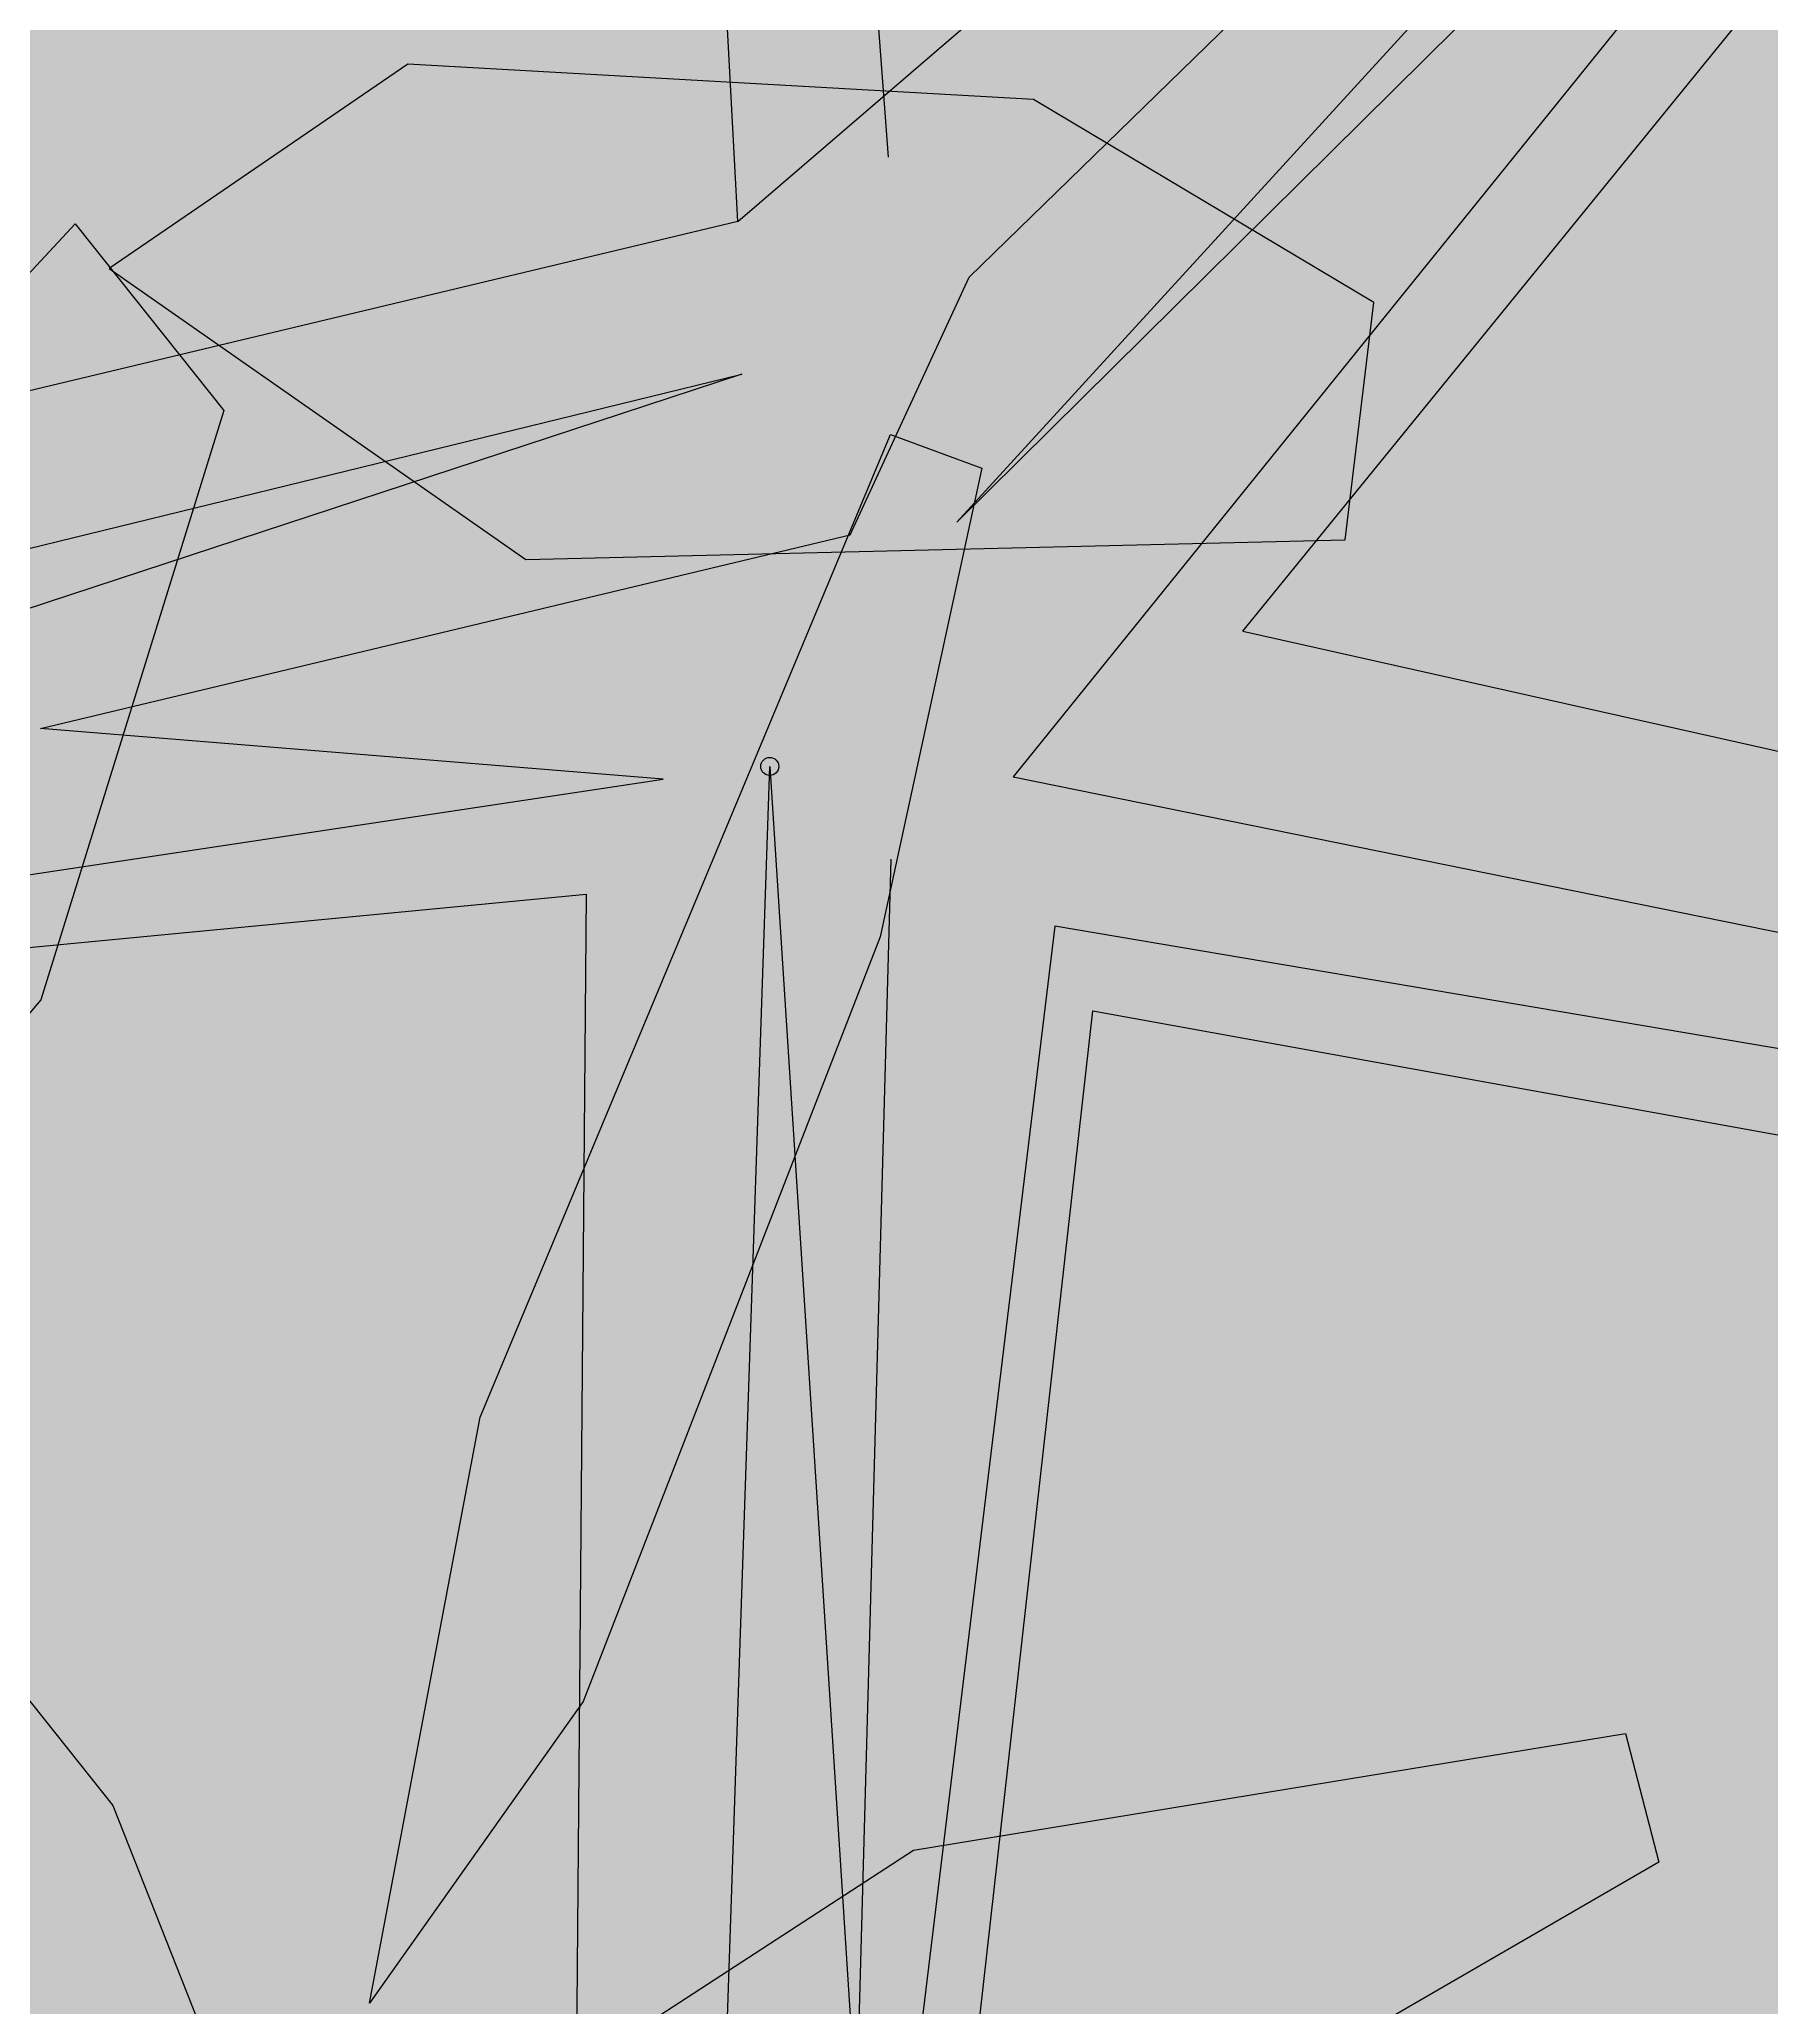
# Model space of a CAD drawing. Header units: metres. Extents: x 349703 to 349913, y 9282546 to 9282694.
# Drawn here: x 349721.6181 to 349721.806, y 9282577.2739 to 9282577.4875 of the extents above; entities that cross this region are included whole.
import ezdxf

# ---------------------------------------------------------------- set-up
doc = ezdxf.new("R2010")
doc.units = ezdxf.units.M
doc.header["$LTSCALE"] = 0.25
doc.layers.add('AREA-VERDE', color=3, linetype='CONTINUOUS', lineweight=9)
doc.layers.add('ARQ-FONDO', color=253, linetype='CONTINUOUS', lineweight=9)
doc.styles.get("Standard").update_dxf_attribs({"font": 'arial.ttf'})

# ---------------------------------------------------------------- blocks, each defined once
blk = doc.blocks.new('ARR2')
at = {"layer": 'ARQ-FONDO', "lineweight": 5}
for p, q in [((2740.93517, 1214.36421), (2740.90831, 1214.86994)), ((2740.95882, 1214.37431), (2740.92251, 1214.86579)), ((2741.01447, 1214.29989), (2741.36929, 1214.73585)), ((2740.93517, 1214.36421), (2741.3605, 1214.72992)), ((2741.27733, 1214.6535), (2740.96957, 1214.317)), ((2740.97152, 1214.35547), (2741.27733, 1214.6535)), ((2740.96957, 1214.317), (2741.17407, 1214.51937)), ((2741.17407, 1214.51937), (2740.97842, 1214.27699)), ((2740.88334, 1214.38896), (2740.83642, 1214.35686)), ((2740.9816, 1214.38339), (2740.88334, 1214.38896)), ((2741.03509, 1214.35149), (2740.9816, 1214.38339)), ((2740.93517, 1214.36421), (2740.29447, 1214.21106)), ((2740.7852, 1214.31454), (2740.83107, 1214.36384)), ((2740.83107, 1214.36384), (2740.85444, 1214.33453)), ((2740.83642, 1214.35686), (2740.90185, 1214.31112)), ((2740.95281, 1214.315), (2740.97152, 1214.35547)), ((2741.03057, 1214.31424), (2741.03509, 1214.35149)), ((2740.33455, 1214.19325), (2740.93581, 1214.34023)), ((2740.93581, 1214.34023), (2740.5887, 1214.22613)), ((2740.85444, 1214.33453), (2740.82567, 1214.24195)), ((2740.89471, 1214.17639), (2740.95916, 1214.33074)), ((2740.95916, 1214.33074), (2740.9735, 1214.3255)), ((2740.9735, 1214.3255), (2740.9575, 1214.25184)), ((2740.82564, 1214.28456), (2740.95281, 1214.315)), ((2740.90185, 1214.31112), (2741.03057, 1214.31424)), ((2741.01447, 1214.29989), (2741.65941, 1214.15519)), ((2740.92342, 1214.27661), (2740.82564, 1214.28456)), ((2740.92164, 1213.73207), (2740.94018, 1214.27862)), ((2740.94018, 1214.27862), (2740.95384, 1214.06677)), ((2740.97842, 1214.27699), (2741.64026, 1214.1425)), ((2740.5887, 1214.22613), (2740.92342, 1214.27661)), ((2740.95384, 1214.06677), (2740.95926, 1214.26408)), ((2740.63544, 1214.23213), (2740.91136, 1214.25856)), ((2740.91136, 1214.25856), (2740.90469, 1213.47195)), ((2740.98495, 1214.25353), (2740.92164, 1213.73207)), ((2741.64026, 1214.1425), (2740.98495, 1214.25353)), ((2740.9575, 1214.25184), (2740.91088, 1214.13172)), ((2740.82567, 1214.24195), (2740.76184, 1214.16646)), ((2740.90469, 1213.47195), (2740.99091, 1214.24023)), ((2740.99091, 1214.24023), (2741.64218, 1214.12229)), ((2740.7773, 1214.19039), (2740.83699, 1214.11542)), ((2740.87733, 1214.08435), (2740.89471, 1214.17639)), ((2740.91088, 1214.13172), (2740.87733, 1214.08435)), ((2740.96275, 1214.10839), (2741.0746, 1214.12672)), ((2741.0746, 1214.12672), (2741.07984, 1214.10653)), ((2740.83699, 1214.11542), (2740.86176, 1214.0528)), ((2740.90756, 1214.07252), (2740.96275, 1214.10839)), ((2741.07984, 1214.10653), (2741.03453, 1214.08029))]:
    blk.add_line(p, q, dxfattribs=at)
at = {"layer": 'ARQ-FONDO', "lineweight": 9}
blk.add_circle((2740.94018, 1214.27862), 0.00142, dxfattribs=at)
for s in ['P. de Arq. Enrique Guerrero Hernández.', 'P. de Arq. Adrian A. Romero Arguelles.', 'P. de Arq. Francisco Espitia Ramos.', 'P. de Arq. Hugo Suárez Ramírez.']:
    blk.add_text(s, height=1.6e-15, rotation=33.9755, dxfattribs=at).set_placement((2740.94018, 1214.27862))

msp = doc.modelspace()

# ---------------------------------------------------------------- hatches: boundary and pattern name
at = {"layer": 'AREA-VERDE', "lineweight": 0, "true_color": 0xc4e4b2, "transparency": 33554687}
h = msp.add_hatch(color=3, dxfattribs=at)
h.dxf.hatch_style = 1
h.paths.add_polyline_path([(349726.46087, 9282594.78959), (349717.30917, 9282594.78959), (349717.28281, 9282561.44526), (349726.46087, 9282563.05917)])
h.paths.add_polyline_path([(349724.46087, 9282592.78959), (349724.46087, 9282564.73817), (349719.2847, 9282563.82797), (349719.30759, 9282592.78959)], flags=16)
at = {"layer": 'AREA-VERDE', "lineweight": 0, "true_color": 0xc4e4b2, "transparency": 33554610}
h = msp.add_hatch(color=3, dxfattribs=at)
h.dxf.hatch_style = 1
h.paths.add_polyline_path([(349724.46087, 9282592.78959), (349719.30759, 9282592.78959), (349719.2847, 9282563.82797), (349724.46087, 9282564.73817)])

# ---------------------------------------------------------------- block references
at = {"layer": 'ARQ-FONDO', "xscale": 0.6917913537138002, "yscale": 0.6917913537138002, "zscale": 0.6917913537138002}
msp.add_blockref('ARR2', (347825.53876, 9281737.38104), dxfattribs=at)

doc.saveas('drawing.dxf')
